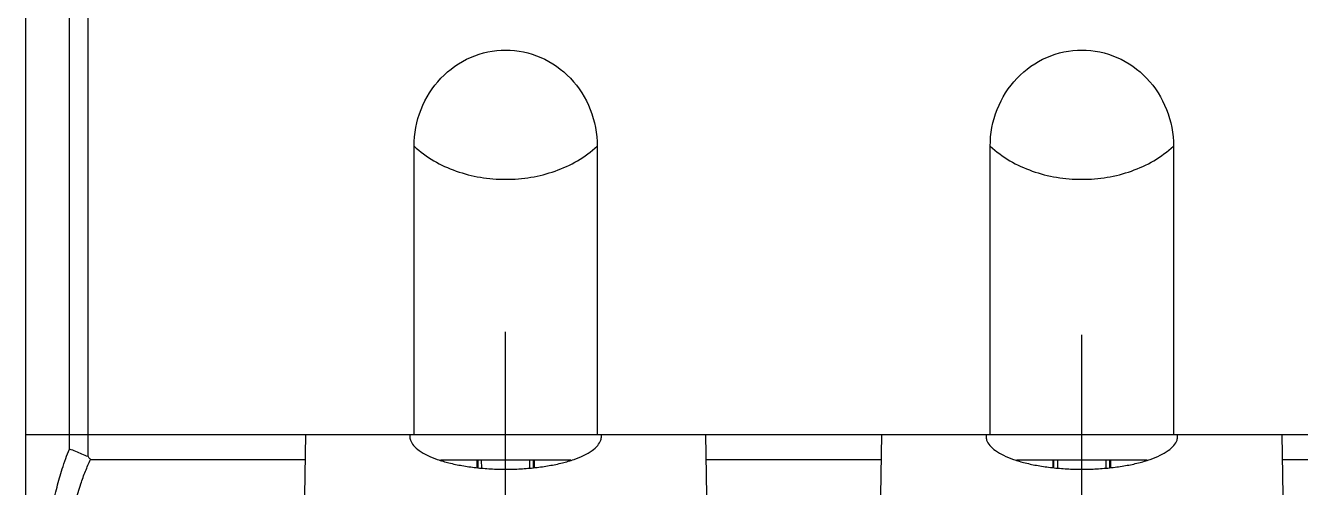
# Model space of a CAD drawing. Header units: millimetres. Extents: x 54 to 1685, y 68 to 1015.
# Drawn here: x 1015 to 1081.4, y 675.9 to 699.9 of the extents above; entities that cross this region are included whole.
import ezdxf
from ezdxf.lldxf.tags import DXFTag

# ---------------------------------------------------------------- set-up
doc = ezdxf.new("R2010")
doc.units = ezdxf.units.MM
doc.layers.add('2', color=6, linetype='Continuous')
tags = doc.linetypes.add('CENTER', pattern=[2, 1.25, -0.25, 0.25, -0.25]).pattern_tags.tags
tags[10:11] = [DXFTag(74, 4), DXFTag(75, 0), DXFTag(340, '0'), DXFTag(46, 1.0), DXFTag(50, 0.0), DXFTag(44, 0.0), DXFTag(45, 0.0)]
tags[8:9] = [DXFTag(74, 4), DXFTag(75, 0), DXFTag(340, '0'), DXFTag(46, 1.0), DXFTag(50, 0.0), DXFTag(44, 0.0), DXFTag(45, 0.0)]
tags[6:7] = [DXFTag(74, 4), DXFTag(75, 0), DXFTag(340, '0'), DXFTag(46, 1.0), DXFTag(50, 0.0), DXFTag(44, 0.0), DXFTag(45, 0.0)]
tags[4:5] = [DXFTag(74, 4), DXFTag(75, 0), DXFTag(340, '0'), DXFTag(46, 1.0), DXFTag(50, 0.0), DXFTag(44, 0.0), DXFTag(45, 0.0)]

msp = doc.modelspace()

# ---------------------------------------------------------------- linework, layer by layer
at = {"color": 7, "linetype": 'Continuous'}
for p, q in [((1018.25, 677.455), (1018.25, 740.603)), ((1014.994, 740.103), (1014.994, 646.603)), ((1017.287, 677.852), (1017.287, 740.103)), ((1035.224, 678.603), (1035.224, 693.603)), ((1044.764, 693.603), (1044.764, 678.603)), ((1065.224, 678.603), (1065.224, 693.603)), ((1074.764, 693.603), (1074.764, 678.603)), ((1014.994, 678.603), (1122.949, 678.603)), ((1029.57, 678.603), (1029.495, 674.302)), ((1035.012, 678.603), (1035.005, 678.517)), ((1044.983, 678.517), (1044.976, 678.603)), ((1050.493, 674.302), (1050.418, 678.603)), ((1059.57, 678.603), (1059.495, 674.302)), ((1065.012, 678.603), (1065.005, 678.517)), ((1074.983, 678.517), (1074.976, 678.603)), ((1080.493, 674.302), (1080.418, 678.603)), ((1018.384, 677.303), (1029.547, 677.303)), ((1043.392, 677.265), (1036.596, 677.265)), ((1038.492, 677.265), (1038.492, 676.881)), ((1038.544, 677.265), (1038.544, 676.876)), ((1038.748, 676.86), (1038.744, 677.265)), ((1041.244, 677.265), (1041.241, 676.86)), ((1041.444, 676.876), (1041.444, 677.265)), ((1041.496, 676.881), (1041.496, 677.265)), ((1050.441, 677.303), (1059.547, 677.303)), ((1073.392, 677.265), (1066.596, 677.265)), ((1068.492, 677.265), (1068.492, 676.881)), ((1068.544, 676.876), (1068.544, 677.265)), ((1068.748, 676.86), (1068.744, 677.265)), ((1071.244, 677.265), (1071.241, 676.86)), ((1071.444, 676.876), (1071.444, 677.265)), ((1071.496, 676.881), (1071.496, 677.265)), ((1080.441, 677.303), (1089.547, 677.303))]:
    msp.add_line(p, q, dxfattribs=at)
for points, knots in [([(1035.224, 693.603), (1035.224, 694.252), (1035.469, 695.555), (1036.522, 697.216), (1038.107, 698.338), (1039.373, 698.603), (1039.994, 698.603)], [0, 0, 0, 0, 1.94756, 3.871175, 5.76041, 7.624952, 7.624952, 7.624952, 7.624952]), ([(1039.994, 698.603), (1040.616, 698.603), (1041.881, 698.338), (1043.467, 697.216), (1044.519, 695.555), (1044.764, 694.252), (1044.764, 693.603)], [0, 0, 0, 0, 1.864542, 3.753778, 5.677393, 7.624952, 7.624952, 7.624952, 7.624952]), ([(1065.224, 693.603), (1065.224, 694.252), (1065.469, 695.555), (1066.522, 697.216), (1068.107, 698.338), (1069.373, 698.603), (1069.994, 698.603)], [0, 0, 0, 0, 1.94756, 3.871175, 5.76041, 7.624952, 7.624952, 7.624952, 7.624952]), ([(1069.994, 698.603), (1070.616, 698.603), (1071.881, 698.338), (1073.467, 697.216), (1074.519, 695.555), (1074.764, 694.252), (1074.764, 693.603)], [0, 0, 0, 0, 1.864542, 3.753778, 5.677393, 7.624952, 7.624952, 7.624952, 7.624952]), ([(1035.224, 693.603), (1035.538, 693.317), (1036.231, 692.81), (1037.407, 692.271), (1038.677, 691.951), (1039.994, 691.845), (1041.312, 691.951), (1042.581, 692.271), (1043.757, 692.81), (1044.45, 693.317), (1044.764, 693.603)], [0, 0, 0, 0, 1.272243, 2.553383, 3.858524, 5.180168, 6.501812, 7.806953, 9.088093, 10.360336, 10.360336, 10.360336, 10.360336]), ([(1065.224, 693.603), (1065.538, 693.317), (1066.231, 692.81), (1067.407, 692.271), (1068.677, 691.951), (1069.994, 691.845), (1071.312, 691.951), (1072.581, 692.271), (1073.757, 692.81), (1074.45, 693.317), (1074.764, 693.603)], [0, 0, 0, 0, 1.272243, 2.553383, 3.858524, 5.180168, 6.501812, 7.806953, 9.088093, 10.360336, 10.360336, 10.360336, 10.360336]), ([(1035.005, 678.517), (1035.005, 678.449), (1035.035, 678.272), (1035.205, 678.005), (1035.513, 677.743), (1035.933, 677.505), (1036.453, 677.296), (1037.059, 677.119), (1037.733, 676.978), (1038.459, 676.876), (1039.218, 676.814), (1039.734, 676.8), (1039.994, 676.8)], [0, 0, 0, 0, 0.203734, 0.528289, 0.925523, 1.407122, 1.970203, 2.604887, 3.297966, 4.035159, 4.801755, 5.582085, 5.582085, 5.582085, 5.582085]), ([(1039.994, 676.8), (1040.254, 676.8), (1040.77, 676.814), (1041.529, 676.876), (1042.255, 676.978), (1042.929, 677.119), (1043.535, 677.296), (1044.055, 677.505), (1044.475, 677.743), (1044.783, 678.005), (1044.954, 678.272), (1044.983, 678.449), (1044.983, 678.517)], [0, 0, 0, 0, 0.780331, 1.546927, 2.284119, 2.977198, 3.611882, 4.174963, 4.656562, 5.053796, 5.378351, 5.582085, 5.582085, 5.582085, 5.582085]), ([(1065.005, 678.517), (1065.005, 678.449), (1065.035, 678.272), (1065.205, 678.005), (1065.513, 677.743), (1065.933, 677.505), (1066.453, 677.296), (1067.059, 677.119), (1067.733, 676.978), (1068.459, 676.876), (1069.218, 676.814), (1069.734, 676.8), (1069.994, 676.8)], [0, 0, 0, 0, 0.203734, 0.528289, 0.925523, 1.407122, 1.970203, 2.604887, 3.297966, 4.035159, 4.801755, 5.582085, 5.582085, 5.582085, 5.582085]), ([(1069.994, 676.8), (1070.254, 676.8), (1070.77, 676.814), (1071.529, 676.876), (1072.255, 676.978), (1072.929, 677.119), (1073.535, 677.296), (1074.055, 677.505), (1074.475, 677.743), (1074.783, 678.005), (1074.954, 678.272), (1074.983, 678.449), (1074.983, 678.517)], [0, 0, 0, 0, 0.780331, 1.546927, 2.284119, 2.977198, 3.611882, 4.174963, 4.656562, 5.053796, 5.378351, 5.582085, 5.582085, 5.582085, 5.582085]), ([(1017.286, 648.153), (1017.216, 648.318), (1017.081, 648.661), (1016.857, 649.319), (1016.623, 650.154), (1016.307, 651.569), (1016.006, 653.526), (1015.764, 656.054), (1015.615, 658.764), (1015.544, 661.579), (1015.544, 664.427), (1015.615, 667.241), (1015.764, 669.951), (1016.006, 672.479), (1016.307, 674.436), (1016.623, 675.851), (1016.857, 676.686), (1017.081, 677.344), (1017.216, 677.687), (1017.286, 677.852)], [0, 0, 0, 0, 0.537871, 1.105252, 2.084338, 3.137699, 5.45389, 8.016772, 10.755703, 13.592942, 16.462472, 19.299679, 22.038534, 24.601412, 26.917623, 27.970973, 28.950044, 29.517439, 30.055335, 30.055335, 30.055335, 30.055335]), ([(1018.25, 677.455), (1018.145, 677.498), (1017.933, 677.585), (1017.612, 677.718), (1017.396, 677.806), (1017.287, 677.852)], [0, 0, 0, 0, 0.341064, 0.688452, 1.042147, 1.042147, 1.042147, 1.042147]), ([(1018.384, 648.703), (1018.287, 648.899), (1018.103, 649.316), (1017.843, 650.034), (1017.596, 650.876), (1017.285, 652.211), (1016.988, 654.058), (1016.75, 656.445), (1016.603, 659.002), (1016.533, 661.659), (1016.533, 664.347), (1016.603, 667.003), (1016.75, 669.56), (1016.988, 671.947), (1017.285, 673.794), (1017.596, 675.129), (1017.843, 675.971), (1018.103, 676.689), (1018.287, 677.106), (1018.384, 677.303)], [0, 0, 0, 0, 0.658397, 1.364436, 2.291578, 3.287885, 5.476296, 7.89611, 10.481382, 13.159135, 15.86728, 18.545002, 21.130203, 23.550012, 25.738443, 26.73474, 27.661867, 28.367915, 29.026342, 29.026342, 29.026342, 29.026342]), ([(1018.25, 677.455), (1018.265, 677.438), (1018.295, 677.404), (1018.34, 677.354), (1018.369, 677.32), (1018.384, 677.303)], [0, 0, 0, 0, 0.067703, 0.1352805, 0.2027324, 0.2027324, 0.2027324, 0.2027324])]:
    msp.add_open_spline(points, degree=3, knots=knots, dxfattribs=at)
at = {"layer": '2', "color": 1, "linetype": 'CENTER'}
for p, q in [((1039.994, 654.63), (1039.994, 683.948)), ((1069.994, 654.63), (1069.994, 683.799))]:
    msp.add_line(p, q, dxfattribs=at)

doc.saveas('drawing.dxf')
